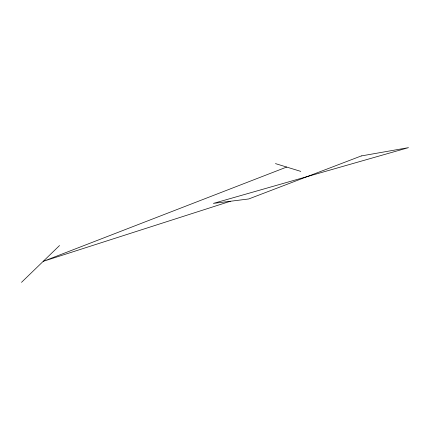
<?xml version="1.0" encoding="UTF-8"?>
<svg xmlns="http://www.w3.org/2000/svg" width="430" height="430" viewBox="0 0 430 430"><rect width="100%" height="100%" fill="white"/><g stroke="black" fill="none" stroke-linecap="round" stroke-linejoin="round"><path stroke-width="0.64" d="M21.5 282.354L59.544 245.53M286.686 167.055L43.199 261.354L230.351 201.272M275.453 163.604L300.774 171.393M361.281 155.94L248.739 198.961L213.361 203.401L408.5 147.646L361.281 155.94"/></g></svg>
